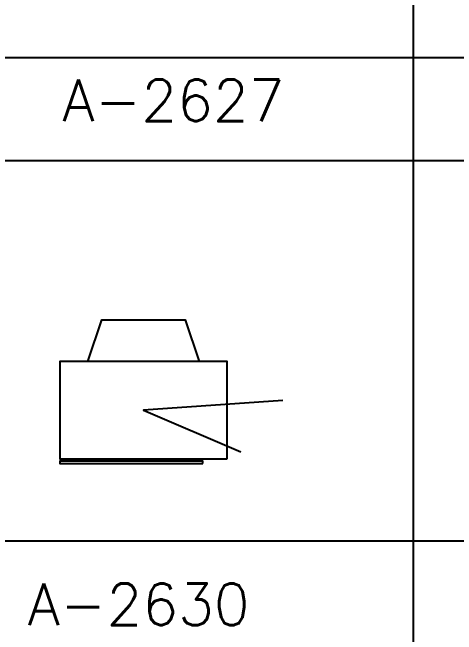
# Model space of a CAD drawing. Extents: x -59.1 to 26.7, y 12.6 to 48.
# Drawn here: x -17.39 to -11.01, y 21.57 to 30.5 of the extents above; entities that cross this region are included whole.
import ezdxf

# ---------------------------------------------------------------- set-up
doc = ezdxf.new("R2010")
doc.units = 0
doc.header["$MEASUREMENT"] = 0
doc.layers.add('A-MOBILIA', color=2, linetype='CONTINUOUS')
doc.layers.add('FOLHA', color=3, linetype='CONTINUOUS')
doc.styles.get("Standard").update_dxf_attribs({"font": 'txt.shx', "height": 0.15})

msp = doc.modelspace()

# ---------------------------------------------------------------- linework, layer by layer
at = {"layer": 'A-MOBILIA'}
for points in [[(-16.3056, 25.4885), (-16.1056, 26.0885), (-14.9056, 26.0885), (-14.7056, 25.4885)], [(-13.5056, 24.9296), (-15.5056, 24.7885), (-14.1056, 24.1885)]]:
    msp.add_lwpolyline(points, dxfattribs=at)
for points in [[(-14.3056, 24.0885), (-14.3056, 25.4885), (-16.7056, 25.4885), (-16.7056, 24.0885)], [(-14.6512, 24.0232), (-14.6512, 24.0571), (-16.7056, 24.0571), (-16.7056, 24.0232)]]:
    msp.add_lwpolyline(points, close=True, dxfattribs=at)
at = {"layer": 'FOLHA', "linetype": 'CONTINUOUS'}
for p, q in [((-11.6288, 14.5975), (-11.6288, 43.3838)), ((-26.6288, 29.8579), (-4.6288, 29.8579)), ((-26.6288, 28.3775), (-4.6288, 28.3775)), ((-26.6288, 22.911), (-4.6288, 22.911))]:
    msp.add_line(p, q, dxfattribs=at)

# ---------------------------------------------------------------- texts
at = {"layer": 'FOLHA'}
for s, p in [('A-2627', (-16.6685, 28.9393)), ('A-2630', (-17.1683, 21.6996))]:
    msp.add_text(s, height=0.6, dxfattribs=at).set_placement(p)

doc.saveas('drawing.dxf')
